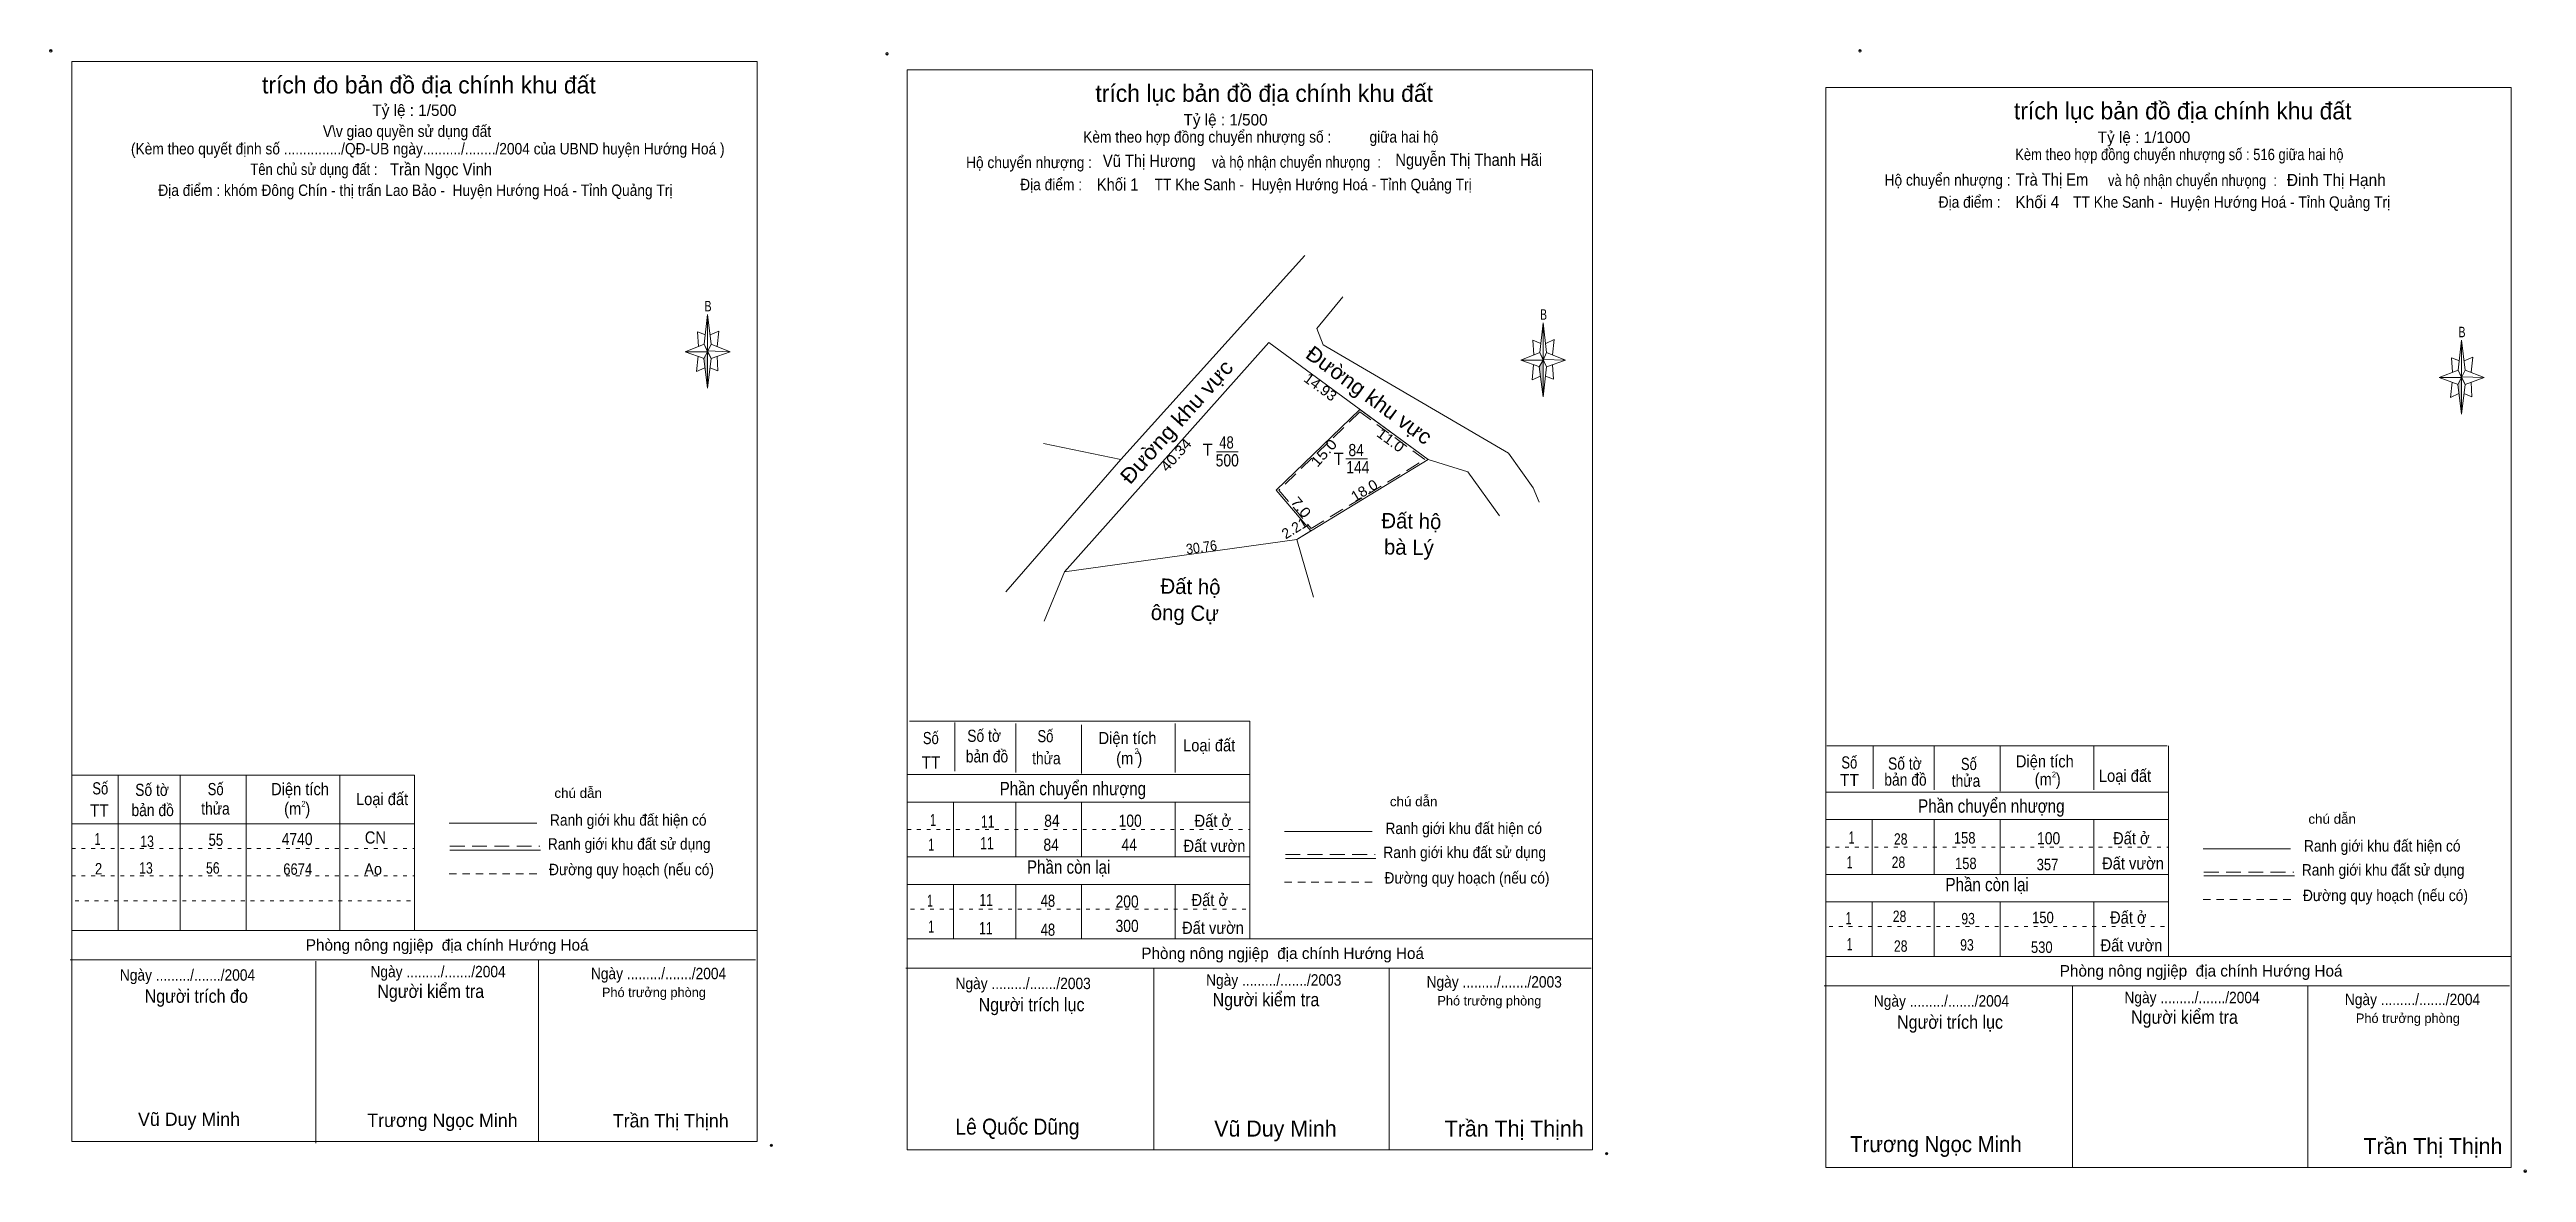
# Model space of a CAD drawing. Header units: centimetres. Extents: x 0.4 to 65.5, y 0.3 to 29.8.
import ezdxf
from ezdxf.enums import TextEntityAlignment as Align

# ---------------------------------------------------------------- set-up
doc = ezdxf.new("R2010")
doc.units = ezdxf.units.CM
doc.header["$LTSCALE"] = 0.13
doc.header["$PDMODE"] = 32
doc.header["$PDSIZE"] = 0.065
for name, pattern in [('DOTTED', [1.5, 0.3, -1.2]), ('MEDIUM_DASHED', [4.5, 3, -1.5]), ('SHORT_DASHED', [2.7, 1.5, -1.2])]:
    doc.linetypes.add(name, pattern=pattern)
for name, color, linetype, lineweight in [('1', 7, 'DOTTED', 13), ('33', 7, 'Continuous', 13), ('34', 7, 'Continuous', 13), ('4', 7, 'Continuous', 13), ('5', 7, 'Continuous', 13)]:
    doc.layers.add(name, color=color, linetype=linetype, lineweight=lineweight)
doc.layers.add('51', color=7, linetype='Continuous')

msp = doc.modelspace()

# ---------------------------------------------------------------- hatches: boundary and pattern name
at = {"layer": '5'}
for points in [[(17.7, 21.83), (17.7, 20.87), (17.6, 21.65)], [(39.64, 21.61), (39.64, 20.65), (39.54, 21.43)], [(63.76, 21.15), (63.76, 20.19), (63.66, 20.97)]]:
    msp.add_hatch(color=256, dxfattribs=at).paths.add_polyline_path(points)

# ---------------------------------------------------------------- linework, layer by layer
at = {"layer": '1', "linetype": 'Continuous'}
for p, q in [((22.94, 10.73), (31.94, 10.73)), ((22.94, 10.01), (31.94, 10.01)), ((47.06, 10.27), (56.06, 10.27)), ((47.06, 9.55), (56.06, 9.55)), ((22.94, 8.57), (31.94, 8.57)), ((22.94, 7.85), (31.94, 7.85)), ((47.06, 8.11), (56.06, 8.11)), ((47.06, 7.39), (56.06, 7.39))]:
    msp.add_line(p, q, dxfattribs=at)
at = {"layer": '1'}
for p, q in [((22.94, 9.29), (31.94, 9.29)), ((22.94, 9.29), (31.94, 9.29)), ((1, 8.79), (10, 8.79)), ((22.94, 8.57), (31.94, 8.57)), ((47.06, 8.83), (56.06, 8.83)), ((47.06, 8.83), (56.06, 8.83)), ((1, 8.07), (10, 8.07)), ((22.94, 7.85), (31.94, 7.85)), ((47.06, 8.11), (56.06, 8.11)), ((1.09, 7.42), (10, 7.42)), ((23.03, 7.2), (31.94, 7.2)), ((23.03, 7.2), (31.94, 7.2)), ((47.06, 7.39), (56.06, 7.39)), ((47.15, 6.74), (56.06, 6.74)), ((47.15, 6.74), (56.06, 6.74))]:
    msp.add_line(p, q, dxfattribs=at)
at = {"layer": '33'}
for p, q in [((31.06, 19.2), (31.63, 19.2)), ((34.46, 19.02), (35.03, 19.02))]:
    msp.add_line(p, q, dxfattribs=at)
at = {"layer": '34'}
for p, q in [((28.55, 19), (33.38, 24.36)), ((25.53, 15.53), (28.55, 19)), ((26.52, 19.42), (28.55, 19)), ((33.17, 16.9), (33.54, 17.13)), ((33.17, 16.9), (27.07, 16.05)), ((33.61, 15.39), (33.17, 16.9)), ((26.54, 14.76), (27.07, 16.05))]:
    msp.add_line(p, q, dxfattribs=at)
for points in [[(39.54, 17.88), (39.38, 18.26), (38.73, 19.17), (33.86, 22.01), (33.7, 22.44), (34.38, 23.27)], [(36.62, 19), (32.44, 22.07), (27.07, 16.05)], [(33.17, 16.9), (27.07, 16.05), (32.44, 22.07)], [(36.62, 19), (37.66, 18.68), (38.49, 17.52)]]:
    msp.add_lwpolyline(points, dxfattribs=at)
at = {"layer": '4'}
for points in [[(34.83, 20.31), (32.63, 18.2), (33.54, 17.13)], [(33.17, 16.9), (36.62, 19), (34.83, 20.31)]]:
    msp.add_lwpolyline(points, dxfattribs=at)
at = {"layer": '4', "linetype": 'MEDIUM_DASHED'}
msp.add_lwpolyline([(34.83, 20.25), (32.7, 18.2), (33.55, 17.19), (36.53, 19)], close=True, dxfattribs=at)
at = {"layer": '5'}
for p, q in [((17.61, 22.03), (17.7, 22.81)), ((39.55, 21.81), (39.64, 22.59)), ((63.67, 21.35), (63.76, 22.13)), ((17.61, 21.65), (17.11, 21.83)), ((17.79, 21.65), (17.7, 20.87)), ((17.79, 22.03), (18.29, 21.83)), ((17.95, 21.71), (17.97, 21.33)), ((39.55, 21.43), (39.05, 21.61)), ((39.73, 21.81), (40.23, 21.61)), ((39.89, 21.49), (39.91, 21.11)), ((17.97, 21.33), (17.76, 21.41)), ((39.73, 21.43), (39.64, 20.65)), ((39.91, 21.11), (39.7, 21.19)), ((63.67, 20.97), (63.17, 21.15)), ((63.85, 20.97), (63.76, 20.19)), ((63.85, 21.35), (64.35, 21.15)), ((64.01, 21.03), (64.03, 20.65)), ((64.03, 20.65), (63.82, 20.73)), ((23, 12.13), (31.94, 12.13)), ((24.19, 12.1), (24.19, 10.82)), ((25.79, 12.07), (25.79, 10.79)), ((27.52, 12.04), (27.52, 10.76)), ((29.98, 12.07), (29.98, 10.79)), ((31.94, 12.13), (31.94, 6.42)), ((47.09, 11.49), (56.03, 11.49)), ((48.31, 11.49), (48.31, 10.36)), ((49.91, 11.49), (49.91, 10.33)), ((51.64, 11.49), (51.64, 10.3)), ((54.1, 11.49), (54.1, 10.33)), ((56.06, 11.49), (56.06, 5.96)), ((1, 10.72), (10, 10.72)), ((2.22, 10.72), (2.22, 6.64)), ((3.85, 10.72), (3.85, 6.64)), ((5.58, 10.72), (5.58, 6.64)), ((8.04, 10.72), (8.04, 6.64)), ((10, 10.72), (10, 6.64)), ((24.16, 10.01), (24.16, 8.57)), ((25.79, 10.01), (25.79, 8.57)), ((27.52, 10.01), (27.52, 8.57)), ((29.98, 10.01), (29.98, 8.57)), ((1, 9.44), (10, 9.44)), ((10.91, 9.46), (13.21, 9.46)), ((32.85, 9.24), (35.15, 9.24)), ((48.28, 9.55), (48.28, 8.11)), ((49.91, 9.55), (49.91, 8.11)), ((51.64, 9.55), (51.64, 8.11)), ((54.1, 9.55), (54.1, 8.11)), ((10.93, 8.75), (13.31, 8.75)), ((32.87, 8.53), (35.25, 8.53)), ((56.97, 8.78), (59.27, 8.78)), ((24.16, 7.85), (24.16, 6.42)), ((25.79, 7.85), (25.79, 6.42)), ((27.52, 7.85), (27.52, 6.42)), ((29.98, 7.85), (29.98, 6.42)), ((56.99, 8.07), (59.37, 8.07)), ((48.28, 7.39), (48.28, 5.96)), ((49.91, 7.39), (49.91, 5.96)), ((51.64, 7.39), (51.64, 5.96)), ((54.1, 7.39), (54.1, 5.96)), ((1, 6.64), (19, 6.64)), ((0.96, 5.87), (18.96, 5.87)), ((13.26, 5.88), (13.26, 1.11)), ((22.94, 6.42), (40.94, 6.42)), ((47.06, 5.96), (65.06, 5.96)), ((7.41, 5.83), (7.41, 1.06)), ((22.9, 5.65), (40.9, 5.65)), ((29.42, 5.65), (29.42, 0.88)), ((35.6, 5.65), (35.6, 0.88)), ((47.02, 5.19), (65.02, 5.19)), ((53.54, 5.19), (53.54, 0.42)), ((59.72, 5.19), (59.72, 0.42))]:
    msp.add_line(p, q, dxfattribs=at)
at = {"layer": '5', "linetype": 'MEDIUM_DASHED'}
for p, q in [((10.93, 8.85), (13.29, 8.85)), ((32.87, 8.63), (35.23, 8.63)), ((56.99, 8.17), (59.35, 8.17))]:
    msp.add_line(p, q, dxfattribs=at)
at = {"layer": '5', "linetype": 'SHORT_DASHED'}
for p, q in [((10.91, 8.13), (13.29, 8.13)), ((32.85, 7.91), (35.23, 7.91)), ((56.97, 7.45), (59.35, 7.45))]:
    msp.add_line(p, q, dxfattribs=at)
at = {"layer": '5'}
for points in [[(1, 29.45), (19, 29.45), (19, 1.1), (1, 1.1)], [(22.94, 29.23), (40.94, 29.23), (40.94, 0.88), (22.94, 0.88)], [(47.06, 28.77), (65.06, 28.77), (65.06, 0.42), (47.06, 0.42)], [(17.7, 22.81), (17.79, 22.03), (17.7, 21.83)], [(39.64, 22.59), (39.73, 21.81), (39.64, 21.61)], [(63.76, 22.13), (63.85, 21.35), (63.76, 21.15)], [(17.7, 21.83), (17.11, 21.83), (17.61, 22.03), (17.79, 21.65), (18.29, 21.83), (17.7, 21.85)], [(17.7, 21.83), (17.7, 20.87), (17.6, 21.65)], [(39.64, 21.61), (39.05, 21.61), (39.55, 21.81), (39.73, 21.43), (40.23, 21.61), (39.64, 21.63)], [(39.64, 21.61), (39.64, 20.65), (39.54, 21.43)], [(63.76, 21.15), (63.17, 21.15), (63.67, 21.35), (63.85, 20.97), (64.35, 21.15), (63.76, 21.17)], [(63.76, 21.15), (63.76, 20.19), (63.66, 20.97)]]:
    msp.add_lwpolyline(points, close=True, dxfattribs=at)
for points in [[(17.64, 22.27), (17.43, 22.35), (17.46, 21.97)], [(17.77, 22.27), (17.99, 22.37), (17.95, 21.97)], [(39.58, 22.05), (39.37, 22.13), (39.4, 21.75)], [(39.71, 22.05), (39.93, 22.15), (39.89, 21.75)], [(17.7, 21.83), (17.61, 22.03), (17.11, 21.83)], [(17.45, 21.71), (17.41, 21.31), (17.63, 21.41)], [(17.7, 21.83), (17.79, 21.65), (18.29, 21.83)], [(39.64, 21.61), (39.55, 21.81), (39.05, 21.61)], [(39.39, 21.49), (39.35, 21.09), (39.57, 21.19)], [(39.64, 21.61), (39.73, 21.43), (40.23, 21.61)], [(63.7, 21.59), (63.49, 21.67), (63.52, 21.29)], [(63.83, 21.59), (64.05, 21.69), (64.01, 21.29)], [(63.76, 21.15), (63.67, 21.35), (63.17, 21.15)], [(63.51, 21.03), (63.47, 20.63), (63.69, 20.73)], [(63.76, 21.15), (63.85, 20.97), (64.35, 21.15)]]:
    msp.add_lwpolyline(points, dxfattribs=at)
for p in [(0.45, 29.73), (22.41, 29.65), (47.96, 29.73), (19.37, 1), (41.31, 0.78), (65.43, 0.32)]:
    msp.add_point(p, dxfattribs=at)

# ---------------------------------------------------------------- texts
at = {"layer": '1'}
for s, height, width, p in [('2', 0.15, 0.8, (28.965, 11.27)), ('2', 0.15, 0.8, (53.055, 10.66)), ('2', 0.15, 0.8, (7.085, 9.89)), ('13', 0.3, 0.8, (2.98, 8.83)), ('28', 0.3, 0.8, (49.03, 8.89)), ('158', 0.3, 0.85, (50.71, 8.92)), ('28', 0.3, 0.8, (48.97, 8.28)), ('158', 0.3, 0.85, (50.74, 8.25)), ('357', 0.3, 0.85, (52.885, 8.22)), ('2', 0.3, 0.85, (1.705, 8.11)), ('13', 0.3, 0.8, (2.95, 8.13)), ('56', 0.3, 0.8, (4.705, 8.13)), ('6674', 0.3, 0.85, (6.935, 8.1)), ('Ao', 0.3, 0.95, (8.915, 8.1)), ('28', 0.3, 0.8, (49, 6.86)), ('93', 0.3, 0.8, (50.8, 6.8)), ('150', 0.3, 0.85, (52.765, 6.83)), ('28', 0.3, 0.8, (49.03, 6.08)), ('93', 0.3, 0.8, (50.77, 6.11)), ('530', 0.3, 0.85, (52.735, 6.05))]:
    msp.add_text(s, height=height, dxfattribs=dict(at, width=width)).set_placement(p, align=Align.CENTER)
at = {"layer": '33'}
for s, width, p in [('48', 0.8, (31.325, 19.29)), ('500', 0.85, (31.345, 18.82)), ('144', 0.85, (34.775, 18.64)), ('84', 0.85, (34.73, 19.09))]:
    msp.add_text(s, height=0.32, dxfattribs=dict(at, width=width)).set_placement(p, align=Align.CENTER)
for p in [(30.96, 19.1), (34.4, 18.86)]:
    msp.add_text('T', height=0.32, dxfattribs=at).set_placement(p, align=Align.RIGHT)
at = {"layer": '34'}
for s, width, p in [('Trần Ngọc Vinh', 0.9, (9.36, 26.46)), ('Vũ Thị Hương', 0.9, (28.08, 26.68)), ('Nguyễn Thị Thanh Hãi', 0.9, (35.76, 26.71)), ('Khối 1', 0.9, (27.92, 26.06)), ('Trà Thị Em', 0.9, (52.05, 26.19)), ('Đinh Thị Hạnh', 0.95, (59.17, 26.18)), ('Khối 4', 0.95, (52.04, 25.6))]:
    msp.add_text(s, height=0.32, dxfattribs=dict(at, width=width)).set_placement(p)
at = {"layer": '4'}
for rotation, width, p in [(48.266, 1.1, (30.1617, 19.8569)), (323.705, 1.05, (34.9516, 20.5325))]:
    msp.add_text('Đường khu vực', height=0.4, rotation=rotation, dxfattribs=dict(at, width=width)).set_placement(p, align=Align.CENTER)
for s, p in [('Đất hộ', (36.1765, 17.1866)), ('bà Lý', (36.1115, 16.4985)), ('Đất hộ', (30.3765, 15.4666)), ('ông Cự', (30.2265, 14.7747))]:
    msp.add_text(s, height=0.4, rotation=359, dxfattribs=at).set_placement(p, align=Align.CENTER)
at = {"layer": '5'}
for s, height, p in [('trích đo bản đồ địa chính khu đất', 0.45, (10.38, 28.61)), ('trích lục bản đồ địa chính khu đất', 0.45, (32.315, 28.39)), ('Tỷ lệ : 1/500', 0.3, (10, 28.02)), ('Tỷ lệ : 1/500', 0.3, (31.3, 27.77)), ('trích lục bản đồ địa chính khu đất', 0.45, (56.435, 27.93)), ('Tỷ lệ : 1/1000', 0.3, (55.42, 27.31)), ('Phòng nông ngjiệp  địa chính Hướng Hoá ', 0.3, (10.915, 6.11)), ('Phòng nông ngjiệp  địa chính Hướng Hoá ', 0.3, (32.855, 5.89)), ('Phòng nông ngjiệp  địa chính Hướng Hoá ', 0.3, (56.975, 5.43)), ('Phó trưởng phòng ', 0.25, (16.335, 4.89)), ('Phó trưởng phòng ', 0.25, (38.275, 4.67)), ('Phó trưởng phòng ', 0.25, (62.395, 4.21)), ('Vũ Duy Minh', 0.35, (4.08, 1.51)), ('Trương Ngọc Minh', 0.35, (10.735, 1.48)), ('Trần Thị Thịnh', 0.35, (16.73, 1.47)), ('Vũ Duy Minh', 0.4199, (32.61, 1.23)), ('Trần Thị Thịnh', 0.4199, (38.88, 1.23)), ('Trần Thị Thịnh', 0.4199, (63.005, 0.77))]:
    msp.add_text(s, height=height, dxfattribs=at).set_placement(p, align=Align.CENTER)
for s, height, width, p in [('(Kèm theo quyết định số .............../QĐ-UB ngày........../......../2004 của UBND huyện Hướng Hoá )', 0.3, 0.9, (10.35, 27.01)), ('V\\v giao quyền sử dụng đất ', 0.3, 0.9, (9.855, 27.47)), ('Kèm theo hợp đồng chuyển nhượng số :          giữa hai hộ ', 0.3, 0.9, (32.275, 27.32)), ('Tên chủ sử dụng đất :', 0.3, 0.85, (7.36, 26.47)), ('Hộ chuyển nhượng :', 0.3, 0.9, (26.14, 26.65)), ('và hộ nhận chuyển nhưọng  : ', 0.3, 0.85, (33.21, 26.66)), ('Kèm theo hợp đồng chuyển nhượng số : 516 giữa hai hộ ', 0.3, 0.85, (56.395, 26.86)), ('Địa điểm : khóm Đông Chín - thị trấn Lao Bảo -  Huyện Hướng Hoá - Tỉnh Quảng Trị ', 0.3, 0.9, (10.075, 25.92)), ('Địa điểm :                   TT Khe Sanh -  Huyện Hướng Hoá - Tỉnh Quảng Trị ', 0.3, 0.9, (31.885, 26.07)), ('Hộ chuyển nhượng :', 0.3, 0.9, (50.26, 26.19)), ('và hộ nhận chuyển nhưọng  : ', 0.3, 0.85, (56.74, 26.18)), ('Địa điểm :                   TT Khe Sanh -  Huyện Hướng Hoá - Tỉnh Quảng Trị ', 0.3, 0.9, (56.005, 25.61)), ('B', 0.2756, 0.75, (17.71, 22.89)), ('B', 0.2756, 0.75, (39.65, 22.67)), ('B', 0.2756, 0.75, (63.77, 22.21)), ('Số', 0.32, 0.8, (23.56, 11.53)), ('Số tờ', 0.32, 0.85, (24.96, 11.59)), ('Số', 0.32, 0.8, (26.57, 11.58)), ('Diện tích', 0.32, 0.9, (28.725, 11.53)), ('TT', 0.32, 0.95, (23.565, 10.89)), ('bản đồ', 0.32, 0.85, (25.035, 11.05)), ('thửa', 0.32, 0.85, (26.595, 11)), ('(m )', 0.32, 0.9, (28.77, 11)), ('Loại đất', 0.32, 0.9, (30.87, 11.34)), ('Số', 0.32, 0.8, (47.68, 10.89)), ('Số tờ', 0.32, 0.85, (49.14, 10.86)), ('Số', 0.32, 0.8, (50.82, 10.85)), ('Diện tích', 0.32, 0.9, (52.815, 10.92)), ('Số', 0.32, 0.8, (1.75, 10.21)), ('Số tờ', 0.32, 0.85, (3.11, 10.17)), ('Số', 0.32, 0.8, (4.78, 10.19)), ('Diện tích', 0.32, 0.9, (6.995, 10.19)), ('chú dẫn', 0.25, 1.05, (14.3, 10.12)), ('Phần chuyển nhượng ', 0.35, 0.85, (27.345, 10.19)), ('TT', 0.32, 0.95, (47.685, 10.43)), ('bản đồ', 0.32, 0.85, (49.155, 10.44)), ('thửa', 0.32, 0.85, (50.745, 10.41)), ('(m )', 0.32, 0.9, (52.89, 10.45)), ('Loại đất', 0.32, 0.9, (54.92, 10.54)), ('TT', 0.32, 0.95, (1.725, 9.63)), ('bản đồ', 0.32, 0.85, (3.125, 9.64)), ('thửa', 0.32, 0.85, (4.775, 9.68)), ('(m )', 0.32, 0.9, (6.92, 9.68)), ('Loại đất', 0.32, 0.9, (9.15, 9.93)), ('chú dẫn', 0.25, 1.05, (36.24, 9.9)), ('Phần chuyển nhượng ', 0.35, 0.85, (51.465, 9.73)), ('1', 0.32, 0.65, (1.68, 8.88)), ('55', 0.32, 0.8, (4.785, 8.86)), ('4740', 0.32, 0.85, (6.92, 8.88)), ('CN', 0.32, 0.9, (8.975, 8.92)), ('Ranh giới khu đất hiện có ', 0.3, 0.9, (15.665, 9.39)), ('1', 0.32, 0.65, (23.62, 9.38)), ('11', 0.32, 0.75, (25.055, 9.34)), ('84', 0.32, 0.85, (26.74, 9.36)), ('100', 0.32, 0.85, (28.795, 9.36)), ('Đất ở ', 0.32, 0.9, (31.02, 9.36)), ('Ranh giới khu đất hiện có ', 0.3, 0.9, (37.605, 9.17)), ('1', 0.32, 0.65, (47.74, 8.92)), ('100', 0.32, 0.85, (52.915, 8.9)), ('Đất ở ', 0.32, 0.9, (55.14, 8.9)), ('chú dẫn', 0.25, 1.05, (60.36, 9.44)), ('Ranh giới khu đất sử dụng', 0.3, 0.9, (15.64, 8.76)), ('1', 0.32, 0.65, (23.57, 8.73)), ('11', 0.32, 0.75, (25.035, 8.77)), ('Phần còn lại ', 0.35, 0.85, (27.235, 8.13)), ('84', 0.32, 0.85, (26.72, 8.73)), ('44', 0.32, 0.85, (28.77, 8.73)), ('Đất vườn', 0.32, 0.9, (31.01, 8.7)), ('Ranh giới khu đất sử dụng', 0.3, 0.9, (37.58, 8.54)), ('1', 0.32, 0.65, (47.69, 8.27)), ('Đất vườn', 0.32, 0.9, (55.13, 8.24)), ('Ranh giới khu đất hiện có ', 0.3, 0.9, (61.725, 8.71)), ('Đường quy hoạch (nếu có)', 0.3, 0.9, (15.7, 8.09)), ('Đường quy hoạch (nếu có)', 0.3, 0.9, (37.64, 7.87)), ('Phần còn lại ', 0.35, 0.85, (51.355, 7.67)), ('Ranh giới khu đất sử dụng', 0.3, 0.9, (61.7, 8.08)), ('1', 0.32, 0.65, (23.54, 7.26)), ('11', 0.32, 0.75, (25.015, 7.28)), ('48', 0.32, 0.8, (26.635, 7.26)), ('200', 0.32, 0.85, (28.715, 7.24)), ('Đất ở ', 0.32, 0.9, (30.94, 7.28)), ('Đất ở ', 0.32, 0.9, (55.06, 6.82)), ('Đường quy hoạch (nếu có)', 0.3, 0.9, (61.76, 7.41)), ('1', 0.32, 0.65, (23.57, 6.58)), ('11', 0.32, 0.75, (25.005, 6.54)), ('48', 0.32, 0.8, (26.635, 6.5)), ('300', 0.32, 0.85, (28.715, 6.6)), ('Đất vườn', 0.32, 0.9, (30.97, 6.55)), ('1', 0.32, 0.65, (47.66, 6.8)), ('1', 0.32, 0.65, (47.69, 6.12)), ('Đất vườn', 0.32, 0.9, (55.09, 6.09)), ('Ngày ........./......./2004', 0.3, 0.9, (4.04, 5.32)), ('Ngày ........./......./2004', 0.3, 0.9, (10.62, 5.41)), ('Người kiểm tra ', 0.35, 0.9, (10.485, 4.87)), ('Ngày ........./......./2004', 0.3, 0.9, (16.41, 5.36)), ('Ngày ........./......./2003', 0.3, 0.9, (25.985, 5.1)), ('Ngày ........./......./2003', 0.3, 0.9, (32.565, 5.19)), ('Ngày ........./......./2003', 0.3, 0.9, (38.355, 5.14)), ('Người trích đo', 0.35, 0.9, (4.27, 4.74)), ('Người trích lục', 0.35, 0.9, (26.205, 4.52)), ('Người kiểm tra ', 0.35, 0.9, (32.42, 4.65)), ('Ngày ........./......./2004', 0.3, 0.9, (50.1, 4.64)), ('Ngày ........./......./2004', 0.3, 0.9, (56.68, 4.73)), ('Người kiểm tra ', 0.35, 0.9, (56.54, 4.19)), ('Ngày ........./......./2004', 0.3, 0.9, (62.47, 4.68)), ('Người trích lục', 0.35, 0.9, (50.325, 4.06)), ('Lê Quốc Dũng', 0.4199, 0.9, (25.835, 1.28)), ('Trương Ngọc Minh', 0.42, 0.95, (49.955, 0.82))]:
    msp.add_text(s, height=height, dxfattribs=dict(at, width=width)).set_placement(p, align=Align.CENTER)
at = {"layer": '51'}
for s, height, rotation, width, p in [('14.93', 0.27, 323.674, 1.05, (33.71, 20.7932)), ('40.34', 0.27, 48.286, 1.1, (30.0989, 19.0302)), ('15.0', 0.27, 48.286, 1.15, (33.9809, 19.0852)), ('11.0', 0.27, 323.674, 1.1, (35.555, 19.401)), ('18.0', 0.27, 31.338, 1.05, (35.0148, 18.0739)), ('7.0', 0.2699, 309.674, 1.15, (33.1764, 17.6612)), ('30.76', 0.27, 7.922, 0.9, (30.6864, 16.5666))]:
    msp.add_text(s, height=height, rotation=rotation, dxfattribs=dict(at, width=width)).set_placement(p, align=Align.CENTER)
msp.add_text('2.21', height=0.27, rotation=31.338, dxfattribs=at).set_placement((33.1798, 17.0847), align=Align.CENTER)

doc.saveas('drawing.dxf')
